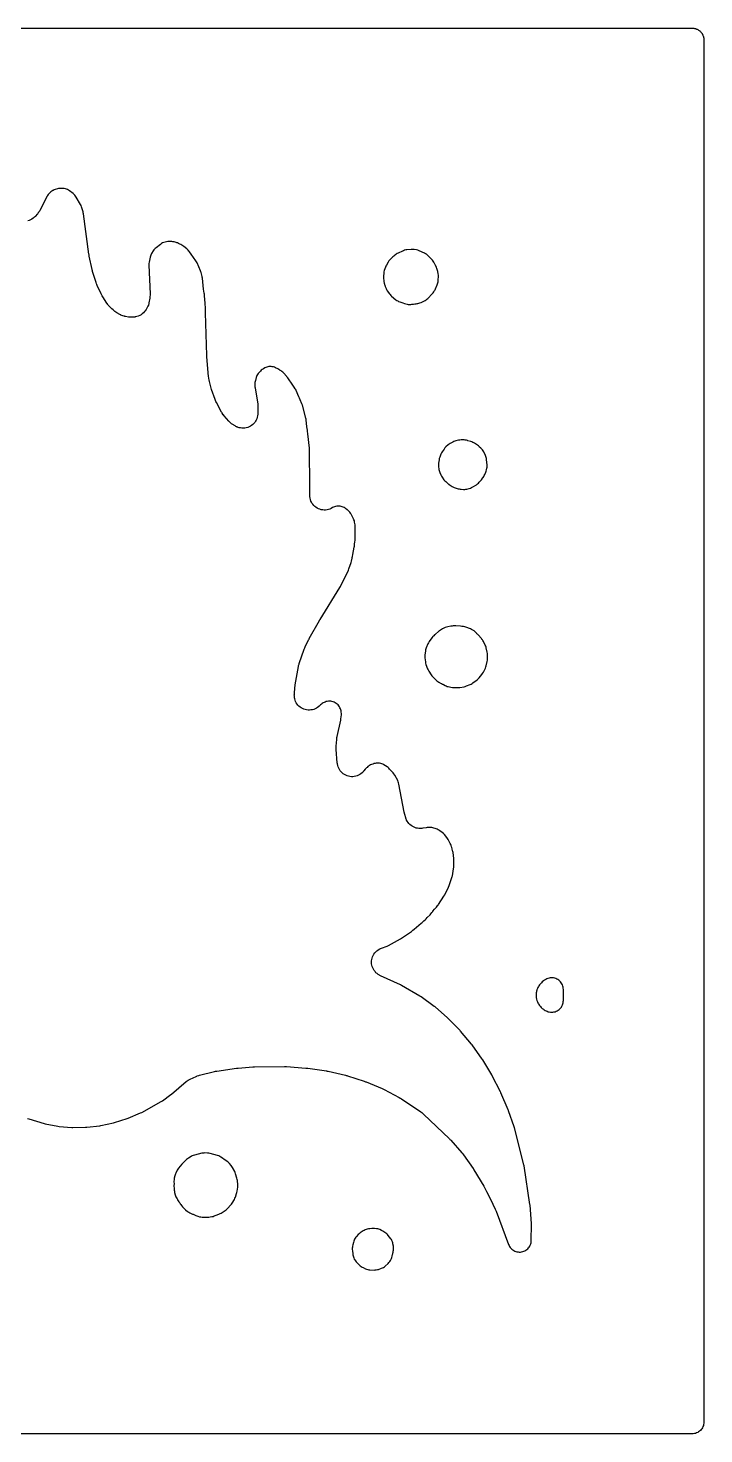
# Model space of a CAD drawing. Header units: millimetres. Extents: x 0 to 300, y 0 to 300.
# Drawn here: x 155.9 to 300.1, y -0.1 to 300.1 of the extents above; entities that cross this region are included whole.
import ezdxf

# ---------------------------------------------------------------- set-up
doc = ezdxf.new("R2010")
doc.units = ezdxf.units.MM
doc.layers.add('CUT', color=7, linetype='CONTINUOUS')

msp = doc.modelspace()

# ---------------------------------------------------------------- linework, layer by layer
at = {"layer": 'CUT'}
for points in [[(2.4114, 300.1485), (297.5886, 300.1485), (297.7814, 300.1391), (297.8958, 300.1333), (298.0253, 300.1141), (298.1381, 300.0973), (298.2657, 300.0653), (298.3757, 300.0377), (298.4091, 300.0257), (298.4214, 300.0213), (298.4385, 300.0152), (298.5003, 299.9931), (298.6063, 299.9551), (298.6221, 299.9476), (298.6441, 299.9372), (298.6659, 299.9269), (298.7267, 299.8981), (298.8277, 299.8503), (298.8278, 299.8502), (298.8286, 299.8498), (298.8451, 299.8399), (298.9428, 299.7813), (299.0378, 299.7243), (299.1466, 299.6436), (299.2345, 299.5783), (299.2411, 299.5724), (299.2491, 299.5651), (299.2622, 299.5532), (299.336, 299.4863), (299.416, 299.4138), (299.416, 299.4137), (299.4162, 299.4136), (299.4187, 299.4108), (299.5093, 299.3109), (299.5805, 299.2322), (299.6647, 299.1187), (299.7264, 299.0354), (299.7521, 298.9925), (299.759, 298.981), (299.7717, 298.9598), (299.8008, 298.9112), (299.8523, 298.8253), (299.8643, 298.8), (299.8691, 298.7897), (299.8778, 298.7714), (299.9163, 298.6899), (299.957, 298.6038), (300.0101, 298.4555), (300.0395, 298.3732), (300.0516, 298.3249), (300.0567, 298.3044), (300.0637, 298.2764), (300.0812, 298.2068), (300.099, 298.1356), (300.1051, 298.0948), (300.1073, 298.08), (300.1089, 298.0688), (300.129, 297.9335), (300.135, 297.8932), (300.15, 297.5872), (300.15, 297.0112), (300.15, 2.4114), (300.1379, 2.1654), (300.135, 2.1053), (300.099, 1.8629), (300.0395, 1.6252), (299.9569, 1.3944), (299.8521, 1.1729), (299.7262, 0.9627), (299.5802, 0.7659), (299.4156, 0.5844), (299.2341, 0.4198), (299.0373, 0.2738), (298.8271, 0.1479), (298.6056, 0.0431), (298.3748, -0.0395), (298.1371, -0.099), (297.8947, -0.135), (297.5886, -0.15), (297.073, -0.15), (3, -0.15)], [(155.7014, 67.2489), (156.0201, 67.1287), (159.2749, 66.1487), (159.534, 66.0856), (162.2272, 65.5795), (162.4947, 65.544), (165.1967, 65.3335), (165.4152, 65.3261), (168.1142, 65.3523), (168.3789, 65.3689), (171.1432, 65.6906), (171.3824, 65.7303), (174.1094, 66.3198), (174.3163, 66.3739), (177.0166, 67.2047), (177.2582, 67.2928), (179.8699, 68.4014), (180.1181, 68.5234), (184.2874, 70.8671), (184.5294, 71.0221), (186.3388, 72.3333), (186.3676, 72.3546), (186.3728, 72.3585), (186.4909, 72.4523), (189.6345, 75.1097), (189.7663, 75.2161), (189.7905, 75.2347), (190.0462, 75.4139), (190.3171, 75.5693), (190.3441, 75.5832), (190.4968, 75.6575), (191.7417, 76.2285), (191.9072, 76.2996), (191.937, 76.3116), (192.2772, 76.4297), (192.308, 76.4387), (192.482, 76.4854), (195.6847, 77.2621), (195.8542, 77.2991), (195.9698, 77.3216), (196.1407, 77.3506), (200.3502, 77.9673), (200.4804, 77.984), (200.5691, 77.9938), (200.6998, 78.006), (203.8722, 78.2458), (203.9971, 78.2531), (204.0821, 78.2567), (204.2073, 78.2599), (210.6064, 78.3153), (210.755, 78.3137), (210.856, 78.3105), (211.0045, 78.303), (215.1719, 78.0082), (215.3174, 77.995), (215.4161, 77.9842), (215.5609, 77.9654), (219.5408, 77.3698), (219.6787, 77.3465), (219.7722, 77.329), (219.9092, 77.3005), (223.6243, 76.4574), (223.7906, 76.4156), (223.903, 76.3847), (224.0672, 76.3353), (227.6429, 75.1715), (227.7824, 75.1231), (227.8764, 75.0883), (228.0139, 75.0344), (231.4479, 73.6092), (231.6056, 73.5395), (231.7116, 73.4896), (231.866, 73.4127), (235.1165, 71.6981), (235.2891, 71.6012), (235.4045, 71.5323), (235.5717, 71.4264), (239.7457, 68.6259), (239.8793, 68.5319), (239.9029, 68.5146), (240.1573, 68.3096), (240.1793, 68.2903), (240.2995, 68.1797), (245.8332, 62.8643), (245.9429, 62.7545), (246.0159, 62.6783), (246.1209, 62.5641), (248.4593, 59.9124), (248.5897, 59.7563), (248.6753, 59.6478), (248.797, 59.4848), (250.8618, 56.5569), (250.9383, 56.444), (250.9889, 56.3664), (251.0613, 56.2508), (253.1377, 52.7983), (253.3092, 52.4613), (253.4482, 52.188), (253.7392, 51.616), (254.558, 50.0068), (255.5999, 47.8545), (255.6708, 47.699), (255.7165, 47.5924), (255.7803, 47.4339), (258.459, 40.3111), (258.5572, 40.0845), (258.6773, 39.8688), (258.818, 39.666), (258.9781, 39.478), (259.1559, 39.3068), (259.3498, 39.1539), (259.5578, 39.0209), (259.7779, 38.9091), (260.008, 38.8195), (260.2457, 38.753), (260.4889, 38.7104), (260.7351, 38.6919), (260.9819, 38.6978), (261.2269, 38.728), (261.4678, 38.7822), (261.7021, 38.8599), (261.9277, 38.9604), (262.1422, 39.0826), (262.3436, 39.2253), (262.53, 39.3873), (262.6994, 39.5668), (262.8504, 39.7622), (262.9813, 39.9715), (263.091, 40.1927), (263.1783, 40.4236), (263.2424, 40.662), (263.2826, 40.9056), (263.2987, 41.152), (263.3522, 44.5713), (263.3448, 44.806), (263.0404, 48.6827), (263.0375, 48.7172), (263.0369, 48.7234), (263.0193, 48.8682), (261.7718, 57.0928), (261.7224, 57.3362), (259.7124, 65.211), (259.6505, 65.4164), (258.4375, 68.8923), (258.427, 68.9218), (258.425, 68.9271), (258.3769, 69.0497), (256.8169, 72.7295), (256.8037, 72.7601), (256.8014, 72.7654), (256.7417, 72.8914), (254.9825, 76.3545), (254.9657, 76.3869), (254.9628, 76.3925), (254.8877, 76.5251), (252.9222, 79.7631), (252.904, 79.7925), (252.9009, 79.7976), (252.8209, 79.9175), (250.6614, 82.9615), (250.5352, 83.1247), (248.2196, 85.8761), (248.1963, 85.9033), (248.1921, 85.9083), (248.0901, 86.019), (245.5838, 88.5825), (245.4328, 88.7246), (242.7494, 91.0484), (242.5873, 91.1774), (239.7661, 93.2379), (239.5333, 93.3889), (235.5651, 95.6597), (235.3664, 95.7619), (231.1102, 97.7157), (230.9449, 97.7965), (230.9157, 97.8117), (230.6237, 97.9822), (230.3738, 98.1632), (230.1428, 98.3677), (229.933, 98.5939), (229.7463, 98.8396), (229.5847, 99.1024), (229.4495, 99.3798), (229.3422, 99.669), (229.2638, 99.9674), (229.2149, 100.2721), (229.1962, 100.5801), (229.2077, 100.8884), (229.2494, 101.1941), (229.3208, 101.4942), (229.4214, 101.7859), (229.55, 102.0664), (229.7054, 102.3329), (229.8863, 102.5829), (230.0908, 102.8139), (230.3169, 103.0238), (230.5625, 103.2106), (230.8252, 103.3723), (231.1292, 103.5206), (231.1594, 103.5335), (231.3303, 103.6018), (232.5009, 104.0366), (232.6724, 104.1076), (232.8381, 104.1912), (235.3993, 105.6042), (235.6079, 105.733), (237.694, 107.1672), (237.8153, 107.2591), (237.8783, 107.302), (238.0315, 107.4247), (238.3159, 107.6715), (239.8176, 108.9226), (239.9727, 109.0633), (240.3607, 109.4459), (240.6291, 109.6787), (240.853, 109.8992), (241.0993, 110.1742), (241.6847, 110.7516), (241.8603, 110.9437), (242.0697, 111.1984), (242.1308, 111.2635), (242.2476, 111.408), (242.304, 111.4834), (242.6682, 111.9263), (243.0868, 112.3937), (243.2333, 112.5734), (243.3625, 112.766), (243.3991, 112.8263), (243.4591, 112.9071), (244.652, 114.6891), (244.8168, 114.9744), (245.6485, 116.6616), (245.777, 116.9738), (246.3562, 118.705), (246.411, 118.8931), (246.451, 119.085), (246.7023, 120.5844), (246.7352, 120.9136), (246.7827, 122.3231), (246.7811, 122.5305), (246.7623, 122.7371), (246.5894, 124.0357), (246.5562, 124.2276), (246.5082, 124.4163), (246.3921, 124.8078), (246.3905, 124.8166), (246.3189, 125.0998), (246.2592, 125.2564), (246.1811, 125.5199), (246.1016, 125.7474), (246.0005, 125.9662), (245.5653, 126.8001), (245.4317, 127.0261), (245.2752, 127.2369), (244.7467, 127.8758), (244.5379, 128.0989), (244.3035, 128.2949), (243.7633, 128.6929), (243.587, 128.8116), (243.4012, 128.9149), (243.2074, 129.0021), (242.7432, 129.1874), (242.5181, 129.2651), (242.2867, 129.321), (242.051, 129.3546), (241.8131, 129.3657), (241.2627, 129.365), (241.0637, 129.3568), (240.866, 129.3328), (240.1241, 129.2127), (239.9481, 129.1884), (239.9158, 129.1848), (239.586, 129.1632), (239.2846, 129.1725), (238.9855, 129.2106), (238.6915, 129.2771), (238.4051, 129.3715), (238.1291, 129.4929), (237.866, 129.6401), (237.6182, 129.8119), (237.388, 130.0066), (237.1775, 130.2225), (236.9886, 130.4575), (236.8231, 130.7095), (236.6825, 130.9763), (236.5571, 131.282), (236.5463, 131.3123), (236.4903, 131.4831), (236.2893, 132.1486), (236.2357, 132.3453), (236.2029, 132.4798), (236.16, 132.6791), (235.0449, 138.6521), (234.9828, 138.9086), (234.8941, 139.1571), (234.7796, 139.3949), (234.1331, 140.5744), (233.9794, 140.82), (233.7983, 141.0461), (233.0503, 141.8763), (232.8889, 142.0398), (232.7131, 142.1877), (232.5245, 142.3188), (231.8171, 142.7641), (231.6049, 142.8836), (231.3821, 142.9819), (231.1509, 143.0581), (230.9133, 143.1114), (230.6716, 143.1414), (230.4282, 143.1476), (230.1853, 143.1302), (229.9453, 143.0893), (229.7104, 143.0251), (229.6133, 142.9881), (229.4393, 142.9489), (229.193, 142.8656), (228.9567, 142.7572), (228.733, 142.6249), (228.6042, 142.5293), (228.6031, 142.5286), (228.6009, 142.5269), (228.5242, 142.47), (228.5127, 142.4595), (228.4226, 142.3906), (228.2554, 142.2368), (228.2501, 142.231), (228.1504, 142.1547), (227.9758, 141.9926), (227.8175, 141.8145), (227.5397, 141.4706), (227.4198, 141.3294), (227.3977, 141.3047), (227.1587, 141.0622), (226.9198, 140.8635), (226.6624, 140.6894), (226.3892, 140.5415), (226.1027, 140.4213), (225.8057, 140.3299), (225.5012, 140.2683), (225.192, 140.2371), (224.8813, 140.2365), (224.5721, 140.2666), (224.2673, 140.3271), (223.97, 140.4173), (223.6831, 140.5364), (223.4093, 140.6833), (223.1513, 140.8565), (222.9117, 141.0543), (222.6928, 141.2747), (222.4966, 141.5157), (222.3253, 141.7749), (222.1803, 142.0497), (222.0632, 142.3375), (221.975, 142.6354), (221.9111, 142.9699), (221.9065, 143.0027), (221.8853, 143.1868), (221.6294, 146.0222), (221.6181, 146.1876), (221.6168, 146.2172), (221.6162, 146.5485), (221.6175, 146.5781), (221.6282, 146.7434), (221.7526, 148.1737), (221.7813, 148.4137), (221.806, 148.5758), (221.8501, 148.8134), (222.6201, 152.328), (222.667, 152.6286), (222.7468, 153.4751), (222.7575, 153.7487), (222.7382, 154.0217), (222.6892, 154.2911), (222.611, 154.5534), (222.5541, 154.7121), (222.4572, 154.9448), (222.3373, 155.1666), (222.1957, 155.3751), (222.0338, 155.5684), (221.8532, 155.7443), (221.6559, 155.9012), (221.4438, 156.0374), (221.219, 156.1515), (220.9839, 156.2425), (220.7408, 156.3093), (220.4922, 156.3512), (220.2407, 156.3679), (219.9887, 156.3592), (219.7389, 156.3252), (219.4939, 156.2662), (219.256, 156.1828), (219.0927, 156.1162), (218.8766, 156.0156), (218.671, 155.895), (218.4778, 155.7554), (218.2989, 155.5979), (218.0973, 155.4029), (217.9624, 155.2786), (217.9378, 155.2569), (217.6738, 155.0472), (217.4153, 154.8803), (217.1418, 154.7395), (216.8559, 154.6261), (216.5602, 154.5411), (216.2577, 154.4854), (215.9512, 154.4596), (215.6436, 154.4638), (215.3379, 154.4981), (215.037, 154.5621), (214.7437, 154.6552), (214.461, 154.7764), (214.1915, 154.9247), (213.9378, 155.0987), (213.7023, 155.2966), (213.4872, 155.5165), (213.2947, 155.7564), (213.1265, 156.014), (212.9843, 156.2868), (212.8694, 156.5722), (212.7829, 156.8674), (212.74, 157.0945), (212.7165, 157.3026), (212.7144, 157.3354), (212.7072, 157.5189), (212.7052, 157.6615), (212.7078, 157.8661), (212.7134, 158.005), (212.7272, 158.2091), (212.8837, 159.8578), (213.5953, 163.8006), (213.625, 163.9479), (213.6308, 163.9741), (213.7077, 164.2646), (213.7156, 164.2903), (213.7627, 164.433), (214.8313, 167.4648), (214.9017, 167.6491), (214.9529, 167.773), (215.0329, 167.9533), (215.745, 169.4497), (215.8005, 169.5615), (215.8395, 169.6369), (215.8987, 169.7468), (218.0678, 173.6182), (218.1126, 173.696), (218.1436, 173.7485), (218.1903, 173.8251), (222.4433, 180.6307), (222.5735, 180.8663), (224.2546, 184.3391), (224.3686, 184.6158), (224.8359, 185.9754), (224.9248, 186.3059), (225.0502, 186.9441), (225.0863, 187.0689), (225.1258, 187.2606), (225.1973, 187.6924), (225.5088, 189.2774), (225.5385, 189.4663), (225.5536, 189.6569), (225.5639, 189.9073), (225.652, 190.4396), (225.6806, 190.689), (225.6839, 190.94), (225.6768, 191.133), (225.6843, 191.2003), (225.691, 191.3861), (225.69, 192.5248), (225.6798, 192.7247), (225.7118, 193.5032), (225.709, 193.7617), (225.6796, 194.0186), (225.5749, 194.644), (225.5221, 194.8853), (225.4458, 195.1202), (225.3467, 195.3464), (225.0086, 196.0247), (224.8585, 196.2854), (224.7176, 196.4735), (224.6944, 196.5136), (224.5304, 196.7364), (224.3427, 196.9397), (224.2028, 197.0754), (224.1778, 197.1025), (224.1273, 197.1486), (224.0975, 197.1776), (224.045, 197.2238), (224.0213, 197.2455), (224.0146, 197.2507), (223.9201, 197.334), (223.7287, 197.473), (223.6346, 197.5285), (223.5547, 197.5848), (223.3552, 197.7115), (223.1447, 197.8187), (222.925, 197.9056), (222.6981, 197.9714), (222.466, 198.0155), (222.2308, 198.0375), (221.9946, 198.0372), (221.7594, 198.0145), (221.5274, 197.9698), (221.3007, 197.9034), (221.0812, 197.8159), (220.871, 197.708), (220.589, 197.546), (220.3019, 197.4163), (220.0055, 197.3165), (219.7007, 197.2466), (219.3904, 197.2074), (219.0777, 197.1992), (218.7658, 197.222), (218.4577, 197.2758), (218.1565, 197.3599), (217.8651, 197.4734), (217.5864, 197.6154), (217.3233, 197.7843), (217.0781, 197.9786), (216.8535, 198.1962), (216.6517, 198.4351), (216.4745, 198.6928), (216.3663, 198.8897), (216.2602, 199.1266), (216.1614, 199.4227), (216.0925, 199.7272), (216.0505, 200.0667), (216.048, 200.0999), (216.0389, 200.2858), (215.9914, 202.2667), (215.9507, 210.1458), (215.9344, 210.4181), (215.5849, 213.461), (215.5476, 214.0322), (215.5233, 214.2529), (215.4107, 214.9779), (215.2421, 216.4461), (215.2141, 216.6295), (215.1726, 216.8104), (214.4304, 219.569), (214.3103, 219.9133), (213.9429, 220.7612), (213.8242, 221.0651), (213.6779, 221.373), (213.0851, 222.7412), (212.9918, 222.9336), (212.8823, 223.1174), (212.6681, 223.4444), (212.6601, 223.4586), (212.2295, 224.1139), (211.4958, 225.2338), (211.3215, 225.4687), (211.1209, 225.6816), (211.0826, 225.7177), (210.3749, 226.4984), (210.2224, 226.6526), (210.0571, 226.793), (209.8803, 226.9185), (209.6933, 227.0283), (209.6655, 227.043), (209.6092, 227.091), (209.4002, 227.2353), (209.1775, 227.3576), (208.6712, 227.6032), (208.4535, 227.6964), (208.228, 227.7685), (207.9966, 227.819), (207.7615, 227.8473), (207.5247, 227.8533), (207.2885, 227.8369), (207.0549, 227.7981), (206.826, 227.7375), (206.6038, 227.6554), (206.3904, 227.5527), (206.0979, 227.3945), (205.8631, 227.2501), (205.6456, 227.0808), (205.448, 226.8886), (205.1291, 226.5421), (204.9759, 226.3587), (204.8409, 226.1616), (204.7253, 225.9524), (204.6302, 225.7332), (204.5565, 225.5059), (204.3834, 224.8699), (204.3357, 224.6591), (204.3063, 224.4448), (204.2956, 224.2289), (204.2925, 223.7264), (204.2995, 223.5228), (204.3231, 223.3203), (204.8808, 219.7932), (204.9024, 219.6345), (204.9057, 219.6061), (204.9285, 219.2867), (204.9293, 219.2581), (204.9305, 219.0979), (204.9134, 217.8777), (204.9062, 217.6921), (204.9041, 217.659), (204.8656, 217.3199), (204.8, 217.0155), (204.7047, 216.7191), (204.5805, 216.4335), (204.4287, 216.1617), (204.2507, 215.9062), (204.0484, 215.6695), (203.8236, 215.454), (203.5787, 215.2618), (203.3159, 215.0948), (203.0379, 214.9546), (202.7474, 214.8425), (202.4472, 214.7598), (202.1403, 214.7071), (201.8297, 214.685), (201.5075, 214.6941), (201.2222, 214.729), (200.9569, 214.7853), (200.6848, 214.8677), (200.6584, 214.8769), (200.5121, 214.9313), (200.4456, 214.9577), (200.3617, 214.9936), (200.2495, 215.0469), (200.2203, 215.0625), (200.0595, 215.154), (199.463, 215.5128), (199.3979, 215.5542), (199.321, 215.6094), (199.2983, 215.6265), (199.0724, 215.8115), (198.863, 216.0149), (198.8434, 216.0356), (198.7368, 216.1532), (197.6971, 217.3502), (197.5598, 217.5179), (197.5362, 217.5484), (197.2918, 217.906), (197.2719, 217.9391), (197.1656, 218.1279), (196.0884, 220.177), (195.9768, 220.4082), (195.9065, 220.5675), (195.811, 220.8057), (195.0331, 222.9564), (195.0289, 222.9693), (194.6011, 224.6772), (194.5221, 225.0223), (194.4731, 225.2765), (194.4459, 225.4501), (194.4146, 225.7071), (194.0446, 229.9612), (194.0373, 230.0613), (194.0332, 230.1295), (194.0285, 230.2298), (193.7277, 239.295), (193.7372, 240.1443), (193.7309, 240.352), (193.6599, 241.337), (193.6556, 241.4668), (193.6541, 241.503), (193.6538, 241.5096), (193.6419, 241.6616), (193.626, 241.8076), (193.5177, 243.3096), (193.4888, 243.5492), (193.3418, 244.4129), (193.0887, 246.7335), (193.0617, 246.9175), (193.021, 247.099), (192.8021, 247.9306), (192.7486, 248.1071), (192.6822, 248.2792), (191.9477, 249.9922), (191.8277, 250.2347), (191.6823, 250.4628), (190.6932, 251.8437), (190.3403, 252.3423), (190.2991, 252.3939), (190.2053, 252.5248), (190.0644, 252.7037), (189.9078, 252.869), (189.7369, 253.0194), (189.0969, 253.5326), (188.9812, 253.6161), (188.913, 253.6702), (188.7032, 253.805), (188.4809, 253.9182), (188.2805, 254.008), (188.0059, 254.1485), (187.7606, 254.2579), (187.5842, 254.3147), (187.4664, 254.3611), (187.2452, 254.4255), (187.0191, 254.4691), (187.0155, 254.4695), (186.9708, 254.4813), (186.7681, 254.5259), (186.5625, 254.5535), (186.3553, 254.564), (185.9491, 254.5677), (185.6819, 254.5558), (185.4175, 254.5154), (185.1589, 254.4471), (184.8561, 254.3494), (184.5901, 254.2465), (184.3375, 254.1139), (184.1017, 253.9535), (183.1814, 253.2473), (183.0061, 253.0995), (182.8451, 252.9363), (182.6997, 252.7591), (182.5711, 252.5692), (182.2355, 252.021), (182.1285, 251.8274), (182.039, 251.6252), (181.9677, 251.4158), (181.9152, 251.2009), (181.7025, 250.1261), (181.6623, 249.8322), (181.6572, 249.5355), (181.9157, 243.4038), (181.9186, 243.1925), (181.9181, 243.1549), (181.8883, 242.7336), (181.8836, 242.6962), (181.8509, 242.4874), (181.6651, 241.4849), (181.6306, 241.3197), (181.6237, 241.2902), (181.5399, 240.9914), (181.4392, 240.7266), (181.3151, 240.472), (181.1546, 240.2064), (181.1378, 240.1813), (181.0409, 240.043), (180.836, 239.764), (180.7204, 239.6147), (180.6991, 239.5886), (180.4666, 239.3311), (180.232, 239.1186), (179.978, 238.9315), (179.6992, 238.7667), (179.3881, 238.6241), (179.0759, 238.5193), (178.7218, 238.4407), (178.6871, 238.4349), (178.4916, 238.4074), (178.3747, 238.3942), (178.1972, 238.3782), (178.1654, 238.3761), (177.8378, 238.3702), (177.5111, 238.3954), (177.4795, 238.3994), (177.3032, 238.4257), (176.6834, 238.5334), (176.4733, 238.5761), (176.4361, 238.5848), (176.0583, 238.696), (175.6957, 238.8497), (175.6614, 238.8666), (175.4719, 238.9668), (174.8388, 239.3252), (174.3912, 239.6426), (174.2497, 239.7481), (174.2249, 239.7675), (173.9919, 239.9682), (173.7544, 240.201), (172.9857, 241.0007), (172.9175, 241.0744), (172.7374, 241.2952), (172.6539, 241.4163), (171.7864, 242.7506), (171.6793, 242.9289), (171.4358, 243.3862), (170.6257, 245.1342), (170.5264, 245.3692), (170.4644, 245.5309), (170.3813, 245.7721), (169.6396, 248.1883), (169.5961, 248.3414), (169.5688, 248.4461), (169.5319, 248.6009), (168.9172, 251.4437), (168.889, 251.5879), (168.8717, 251.6862), (168.8492, 251.8314), (167.6779, 260.4831), (167.6433, 260.6795), (167.5931, 260.8726), (167.2656, 261.9536), (167.1679, 262.2205), (167.0405, 262.4745), (166.1266, 264.0646), (165.9937, 264.2715), (165.8412, 264.4643), (165.6705, 264.6412), (165.4833, 264.8005), (164.7053, 265.3988), (164.5106, 265.5344), (164.3039, 265.6509), (164.0871, 265.7473), (163.8621, 265.8227), (163.8361, 265.83), (163.5796, 265.8883), (163.3184, 265.9192), (163.0553, 265.9226), (162.752, 265.9104), (162.5461, 265.8937), (162.3423, 265.86), (162.142, 265.8095), (161.6519, 265.6644), (161.4345, 265.589), (161.2249, 265.4939), (161.1091, 265.4348), (160.9162, 265.3252), (160.7337, 265.1989), (160.5632, 265.057), (160.4058, 264.9005), (160.293, 264.7778), (160.1474, 264.6044), (160.0181, 264.4184), (159.9062, 264.2215), (158.4297, 261.3271), (158.3486, 261.1768), (158.3335, 261.1502), (158.166, 260.8847), (157.9751, 260.6356), (157.9554, 260.6122), (157.8425, 260.484), (157.335, 259.9338), (157.2015, 259.7963), (157.1771, 259.7723), (156.9131, 259.5391), (156.6519, 259.3521), (156.373, 259.1927), (156.0792, 259.0626), (155.7737, 258.9631)]]:
    msp.add_lwpolyline(points, dxfattribs=at)
for points in [[(231.812, 246.1436), (231.8355, 245.9576), (231.8728, 245.7739), (231.8989, 245.6662), (231.9379, 245.4803), (231.9751, 245.3692), (232.0118, 245.243), (232.0923, 245.036), (232.1224, 244.9754), (232.2989, 244.5363), (232.416, 244.2862), (232.5599, 244.0504), (233.014, 243.3916), (233.1495, 243.2127), (233.3005, 243.0467), (233.4658, 242.8949), (234.3809, 242.1273), (234.5695, 241.9839), (234.7707, 241.8589), (234.9829, 241.7535), (235.2041, 241.6687), (235.8785, 241.4461), (236.2253, 241.3144), (236.5003, 241.2278), (236.7835, 241.1734), (237.0142, 241.1428), (237.3074, 241.1213), (237.6011, 241.1343), (237.7804, 241.1529), (237.862, 241.1504), (238.1669, 241.1785), (238.451, 241.2224), (238.5223, 241.2298), (238.7318, 241.2605), (238.9379, 241.3088), (239.0065, 241.3312), (239.0459, 241.3349), (239.2926, 241.3834), (239.5331, 241.4564), (239.7651, 241.5532), (240.4719, 241.8909), (240.6673, 241.9951), (240.8527, 242.1161), (241.0266, 242.2531), (241.1877, 242.405), (242.17, 243.4164), (242.3257, 243.5927), (242.4643, 243.7828), (242.5843, 243.9852), (242.5848, 243.9861), (242.6435, 244.0659), (242.7642, 244.2668), (242.8656, 244.4783), (243.2027, 245.2747), (243.2867, 245.5038), (243.3479, 245.7399), (243.3859, 245.9809), (243.3946, 246.0616), (243.3984, 246.0784), (243.43, 246.3584), (243.4337, 246.4241), (243.4507, 246.5815), (243.4651, 246.8562), (243.4614, 246.9195), (243.4699, 247.0708), (243.4696, 247.3549), (243.4372, 247.637), (243.3469, 248.1585), (243.3001, 248.3723), (243.2348, 248.5813), (243.1515, 248.7838), (243.0288, 249.0485), (242.9416, 249.277), (242.8134, 249.5255), (242.786, 249.5719), (242.5935, 249.987), (242.4912, 250.1841), (242.3719, 250.3713), (242.2364, 250.5472), (242.0859, 250.7104), (241.2375, 251.5517), (241.0712, 251.7025), (240.892, 251.8377), (240.7015, 251.9563), (240.501, 252.0573), (239.3411, 252.578), (239.0597, 252.6845), (238.7675, 252.7564), (238.3046, 252.8411), (238.0792, 252.8719), (237.8519, 252.882), (237.6247, 252.8714), (236.7592, 252.7915), (236.5009, 252.754), (236.2479, 252.6898), (236.003, 252.5995), (235.8006, 252.4998), (235.7902, 252.4958), (234.8614, 252.0895), (234.6614, 251.9911), (234.4708, 251.8753), (234.2914, 251.743), (234.1245, 251.5952), (234.0308, 251.5046), (233.9453, 251.4511), (233.7534, 251.3037), (233.5766, 251.1385), (233.1091, 250.6568), (232.9132, 250.4291), (232.7461, 250.1796), (232.3696, 249.5373), (232.2496, 249.3056), (232.1544, 249.0627), (231.9164, 248.3475), (231.8408, 248.0671), (231.7983, 247.7798), (231.7423, 247.1512), (231.7335, 246.8558), (231.7596, 246.5614), (231.7978, 246.305)], [(243.587, 205.8808), (243.6241, 205.6671), (243.6795, 205.4575), (243.753, 205.2534), (243.9687, 204.7269), (244.1002, 204.4542), (244.2637, 204.1994), (244.6556, 203.6633), (244.827, 203.4537), (245.02, 203.2638), (245.3783, 202.9477), (245.3855, 202.9406), (245.487, 202.8518), (245.5462, 202.7996), (245.5514, 202.7955), (245.6118, 202.7426), (245.6596, 202.71), (245.7601, 202.6306), (245.9912, 202.486), (246.1943, 202.3738), (246.398, 202.2522), (246.6637, 202.1144), (246.706, 202.0986), (246.8225, 202.0418), (247.0637, 201.9536), (247.7164, 201.7524), (247.918, 201.6993), (248.1234, 201.6632), (248.3311, 201.6443), (248.8497, 201.619), (249.0803, 201.6184), (249.3099, 201.639), (249.5367, 201.6807), (250.0244, 201.7938), (250.2967, 201.8735), (250.5582, 201.9835), (250.8055, 202.1225), (251.5852, 202.6206), (251.7997, 202.7742), (251.9968, 202.9495), (252.1744, 203.1447), (252.3501, 203.3595), (252.5221, 203.5331), (252.6617, 203.686), (252.7881, 203.85), (252.9005, 204.0239), (252.9189, 204.0552), (253.0181, 204.1765), (253.1545, 204.3596), (253.2735, 204.5545), (253.3743, 204.7594), (253.5994, 205.2753), (253.6949, 205.5316), (253.7618, 205.7968), (253.8321, 206.1575), (253.8662, 206.3906), (253.8782, 206.6258), (253.8681, 206.8611), (253.7687, 207.9587), (253.7374, 208.1871), (253.6851, 208.4118), (253.6123, 208.6306), (253.5197, 208.8418), (253.136, 209.6176), (253.018, 209.8295), (252.88, 210.029), (252.7234, 210.2143), (252.5495, 210.3834), (252.2571, 210.6415), (252.1541, 210.7503), (252.0033, 210.8968), (251.8407, 211.03), (251.7133, 211.1177), (251.5812, 211.2239), (251.3887, 211.3513), (251.1852, 211.4603), (251.1439, 211.4778), (251.0452, 211.5398), (250.838, 211.6565), (250.6205, 211.753), (250.3949, 211.8284), (249.7417, 212.0127), (249.6831, 212.0263), (249.6622, 212.034), (249.4381, 212.1049), (249.2083, 212.1545), (248.9748, 212.1823), (248.7398, 212.188), (248.2973, 212.178), (248.0212, 212.1564), (247.7491, 212.1044), (247.1595, 211.9575), (246.947, 211.8944), (246.7409, 211.8127), (246.5429, 211.7131), (245.9833, 211.3998), (245.7605, 211.2591), (245.5538, 211.0958), (245.0833, 210.6821), (244.8683, 210.4686), (244.6806, 210.2306), (244.2794, 209.6528), (244.1245, 209.3987), (244.0009, 209.128), (243.7432, 208.4612), (243.6568, 208.1937), (243.6009, 207.9182), (243.5035, 207.2452), (243.4813, 207.0195), (243.4795, 206.7927), (243.4984, 206.5667)], [(240.7339, 164.483), (240.815, 164.2077), (241.143, 163.2927), (241.2529, 163.0331), (241.3913, 162.7876), (241.8957, 162.0002), (242.0625, 161.7698), (242.2545, 161.5599), (242.9636, 160.8677), (243.1384, 160.7123), (243.3271, 160.5739), (243.5278, 160.4537), (243.7103, 160.3558), (243.788, 160.2991), (244.0384, 160.1573), (244.0896, 160.1321), (244.1121, 160.1183), (244.3121, 160.0188), (244.3866, 159.9858), (244.5485, 159.9061), (244.9036, 159.7155), (245.1198, 159.6125), (245.3449, 159.5307), (245.5768, 159.4707), (245.8133, 159.4333), (246.1555, 159.3958), (246.5129, 159.3251), (246.7311, 159.2918), (246.9513, 159.278), (247.1718, 159.2836), (247.1763, 159.2839), (247.2947, 159.2709), (247.5344, 159.2563), (247.7745, 159.2647), (248.0127, 159.2961), (248.9487, 159.4657), (249.2042, 159.526), (249.452, 159.6127), (250.2647, 159.9462), (250.4586, 160.0356), (250.6442, 160.1413), (250.8201, 160.2624), (251.7334, 160.9505), (251.9524, 161.1363), (252.1487, 161.3459), (252.7352, 162.049), (252.9156, 162.2941), (253.0648, 162.5593), (253.4932, 163.4426), (253.5964, 163.6878), (253.6729, 163.9426), (253.8871, 164.8229), (253.9402, 165.1159), (253.958, 165.4131), (253.9583, 166.3071), (253.9435, 166.5796), (253.899, 166.8489), (253.7007, 167.7439), (253.6453, 167.9513), (253.5723, 168.1532), (253.4822, 168.348), (253.0737, 169.1408), (252.9686, 169.3251), (252.8855, 169.4458), (252.8466, 169.509), (252.6734, 169.7301), (251.962, 170.54), (251.7891, 170.7182), (251.7066, 170.7879), (251.5792, 170.93), (251.423, 171.0895), (251.2531, 171.2344), (251.071, 171.3636), (250.5505, 171.6989), (250.3282, 171.8265), (250.0941, 171.9306), (249.555, 172.1379), (249.3189, 172.2155), (249.0764, 172.2693), (248.8297, 172.2987), (248.4857, 172.3224), (248.4545, 172.3304), (248.154, 172.369), (247.1561, 172.4363), (246.9292, 172.4413), (246.8465, 172.4356), (246.8241, 172.4371), (246.5992, 172.4425), (246.3748, 172.4277), (246.1526, 172.3927), (245.4666, 172.2529), (245.1891, 172.1795), (244.9218, 172.0748), (244.3084, 171.7928), (244.1042, 171.6873), (243.9106, 171.5636), (243.7291, 171.4225), (243.5853, 171.2997), (243.5782, 171.2948), (242.7603, 170.6453), (242.6031, 170.5095), (242.4578, 170.3611), (242.3459, 170.226), (242.2718, 170.1547), (242.0826, 169.9228), (241.502, 169.1173), (241.3418, 168.8643), (241.2129, 168.5939), (240.8727, 167.7536), (240.8003, 167.55), (240.7458, 167.3409), (240.7095, 167.1279), (240.5923, 166.1972), (240.5727, 165.8983), (240.589, 165.5992), (240.6848, 164.7657)], [(264.4352, 92.7411), (264.5062, 92.4504), (264.6114, 92.1703), (264.7192, 91.9285), (264.818, 91.7307), (264.9339, 91.5425), (265.066, 91.3652), (265.2577, 91.1303), (265.4426, 90.9276), (265.6485, 90.7464), (265.8998, 90.5487), (266.0823, 90.4179), (266.2757, 90.304), (266.4786, 90.208), (266.6828, 90.1223), (266.914, 90.0384), (267.1522, 89.9777), (267.3953, 89.9406), (267.6409, 89.9276), (267.8866, 89.9388), (268.1299, 89.9741), (268.3686, 90.0331), (268.6004, 90.1153), (268.823, 90.2199), (269.0342, 90.3458), (269.232, 90.4919), (269.4145, 90.6567), (269.58, 90.8386), (269.7268, 91.0359), (269.8535, 91.2466), (269.9588, 91.4688), (270.0419, 91.7003), (270.1017, 91.9388), (270.1379, 92.182), (270.15, 92.4276), (270.15, 92.4965), (270.15, 92.5945), (270.15, 92.6373), (270.15, 94.6047), (270.15, 94.66), (270.15, 94.7301), (270.15, 94.7855), (270.1375, 95.035), (270.1002, 95.2819), (270.0385, 95.5239), (269.9529, 95.7586), (269.8443, 95.9835), (269.7138, 96.1965), (269.5627, 96.3953), (269.3925, 96.5782), (269.205, 96.7431), (269.0019, 96.8885), (268.7853, 97.0129), (268.5574, 97.115), (268.3204, 97.1939), (268.0767, 97.2488), (267.8288, 97.2791), (267.5791, 97.2845), (267.3301, 97.265), (267.0843, 97.2207), (266.8442, 97.1521), (266.612, 97.0599), (266.3903, 96.9449), (266.1116, 96.7824), (265.8752, 96.6258), (265.658, 96.4436), (265.4629, 96.2379), (265.0669, 95.7699), (264.9332, 95.5972), (264.8151, 95.4134), (264.7135, 95.22), (264.6292, 95.0185), (264.5061, 94.684), (264.4861, 94.621), (264.4555, 94.5342), (264.4452, 94.4915), (264.4364, 94.4638), (264.4175, 94.3767), (264.3951, 94.2841), (264.3915, 94.2573), (264.3874, 94.2382), (264.3716, 94.1093), (264.3608, 94.0291), (264.3605, 94.0182), (264.3593, 94.0089), (264.3381, 93.7284), (264.3311, 93.516), (264.3422, 93.3038), (264.3713, 93.0933)], [(187.0078, 52.9976), (187.0115, 52.7745), (187.0389, 52.3252), (187.0396, 52.2946), (187.0451, 52.2233), (187.065, 51.8976), (187.0895, 51.6695), (187.1348, 51.4445), (187.2688, 50.9074), (187.3361, 50.6833), (187.4239, 50.4665), (187.5317, 50.2588), (187.6584, 50.0621), (187.7604, 49.9189), (187.7887, 49.851), (187.9181, 49.6152), (188.0721, 49.3946), (188.2346, 49.1866), (188.3358, 49.0064), (188.4544, 48.8317), (188.5873, 48.6675), (188.8458, 48.3746), (188.971, 48.2442), (189.059, 48.1316), (189.1932, 47.9737), (189.34, 47.8276), (189.4985, 47.694), (189.9075, 47.3774), (190.145, 47.2144), (190.3998, 47.0799), (190.9662, 46.8214), (191.0092, 46.7982), (191.0908, 46.7645), (191.6854, 46.4931), (191.895, 46.4086), (192.1113, 46.3435), (192.4893, 46.248), (192.7553, 46.196), (193.0254, 46.173), (194.1702, 46.1382), (194.4437, 46.1448), (194.7148, 46.1813), (195.1037, 46.2555), (195.3432, 46.3135), (195.5758, 46.3949), (195.8369, 46.5009), (196.0306, 46.5658), (196.5835, 46.7847), (196.8555, 46.9118), (196.8902, 46.9335), (197.0724, 47.0197), (197.3118, 47.1681), (198.1327, 47.7433), (198.3305, 47.8972), (198.5119, 48.0702), (199.0877, 48.6772), (199.2689, 48.891), (199.425, 49.1237), (199.9127, 49.9472), (200.0334, 50.1776), (200.1295, 50.4192), (200.3915, 51.1928), (200.4617, 51.4418), (200.5058, 51.6966), (200.6119, 52.58), (200.6293, 52.8287), (200.6218, 53.0778), (200.5516, 53.9548), (200.5168, 54.2153), (200.455, 54.4707), (200.1699, 55.4251), (200.0829, 55.6693), (199.9711, 55.9033), (199.5093, 56.7531), (199.3774, 56.969), (199.2243, 57.1705), (198.8623, 57.6001), (198.7121, 57.763), (198.5481, 57.912), (198.3715, 58.0459), (197.6626, 58.5356), (197.4346, 58.7004), (197.3824, 58.7291), (197.038, 58.9671), (196.8028, 59.111), (196.5533, 59.2282), (196.2923, 59.3172), (194.7642, 59.7459), (194.4654, 59.8103), (194.161, 59.8378), (193.6199, 59.8534), (193.3967, 59.8499), (193.1748, 59.8265), (192.9558, 59.7833), (191.39, 59.4017), (191.1339, 59.3246), (190.8876, 59.2206), (190.6538, 59.0908), (190.1001, 58.7436), (189.8952, 58.6004), (189.7056, 58.4373), (188.9002, 57.6715), (188.6817, 57.4351), (187.9872, 56.5793), (187.8421, 56.3814), (187.7172, 56.1703), (187.4014, 55.5715), (187.3065, 55.3704), (187.2298, 55.1616), (187.1721, 54.9469), (187.061, 54.4464), (187.0134, 54.1473), (187.0023, 53.8446), (187.019, 53.1507)], [(225.493, 37.2077), (225.6128, 37.0023), (225.7516, 36.8093), (225.9081, 36.6302), (226.6025, 35.9083), (226.7747, 35.7455), (226.9615, 35.5998), (227.1613, 35.4723), (227.3723, 35.3644), (227.9196, 35.1164), (228.1417, 35.0282), (228.3713, 34.9617), (228.6061, 34.9174), (228.8441, 34.8957), (229.7224, 34.8579), (229.9623, 34.8591), (230.2011, 34.8833), (230.4365, 34.9303), (230.6662, 34.9997), (231.2949, 35.2228), (231.5161, 35.3135), (231.7277, 35.4249), (231.9277, 35.556), (232.1142, 35.7056), (232.7156, 36.2372), (232.9121, 36.4312), (233.086, 36.6457), (233.2351, 36.8781), (233.3261, 37.0388), (233.4515, 37.2927), (233.5474, 37.5591), (233.6125, 37.8346), (233.6758, 38.1917), (233.7135, 38.3033), (233.737, 38.4038), (233.7501, 38.4428), (233.8033, 38.6681), (233.8354, 38.8974), (233.8462, 39.1286), (233.8448, 39.1591), (233.8728, 39.3927), (233.8749, 39.6723), (233.8458, 39.9505), (233.77, 40.4196), (233.7183, 40.6622), (233.6428, 40.8985), (233.5443, 41.1261), (233.4237, 41.3428), (233.2822, 41.5466), (232.7476, 42.2403), (232.5966, 42.4183), (232.4298, 42.5814), (232.2484, 42.7283), (231.835, 43.0323), (231.5993, 43.186), (231.3478, 43.3122), (230.955, 43.4824), (230.7334, 43.5662), (230.5047, 43.6286), (230.2712, 43.6691), (229.8045, 43.7275), (229.5158, 43.7467), (229.2268, 43.7324), (228.8137, 43.6879), (228.5354, 43.6419), (228.264, 43.5649), (227.8165, 43.4101), (227.6043, 43.3256), (227.4007, 43.2222), (227.2074, 43.1006), (226.7416, 42.777), (226.5331, 42.6151), (226.3427, 42.4321), (225.9604, 42.0236), (225.8047, 41.8403), (225.6674, 41.6429), (225.5496, 41.4332), (225.4525, 41.2132), (225.3771, 40.9848), (225.3239, 40.7503), (225.2935, 40.5117), (225.2913, 40.4839), (225.286, 40.4724), (225.1998, 40.2192), (225.1411, 39.9582), (225.1039, 39.738), (225.0745, 39.4884), (225.0703, 39.2371), (225.0913, 38.9866), (225.1375, 38.7395), (225.1773, 38.5728), (225.1787, 38.5484), (225.2223, 38.1139), (225.2572, 37.8787), (225.3144, 37.6479), (225.3932, 37.4235)]]:
    msp.add_lwpolyline(points, close=True, dxfattribs=at)

doc.saveas('drawing.dxf')
